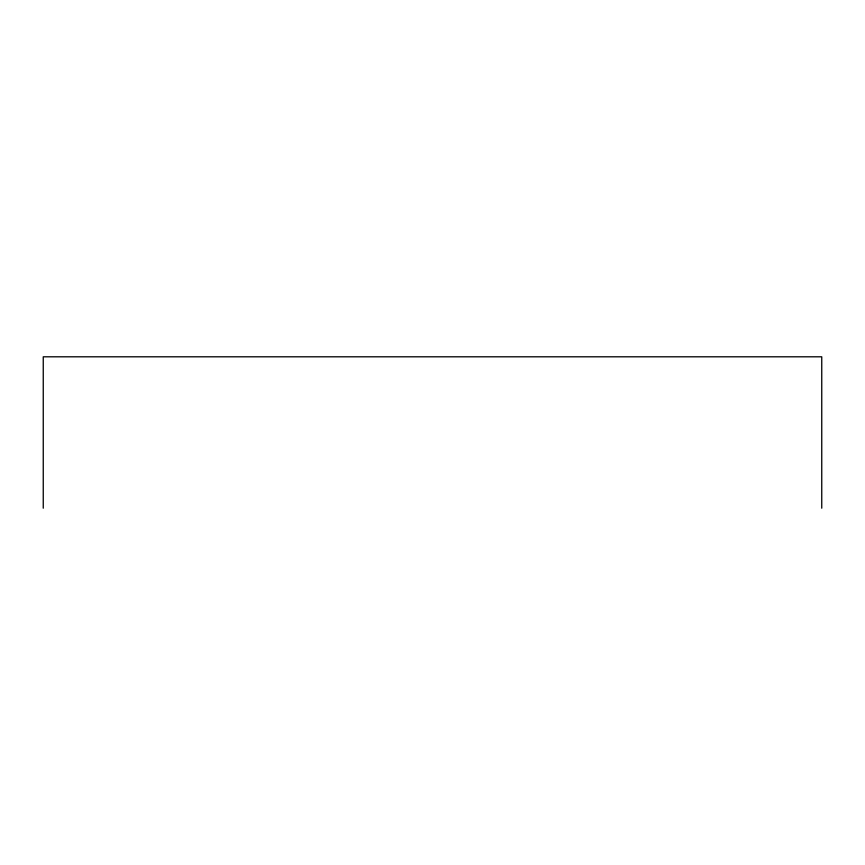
<?xml version="1.0" encoding="UTF-8"?>
<svg xmlns="http://www.w3.org/2000/svg" width="865" height="865" viewBox="0 0 865 865"><rect width="100%" height="100%" fill="white"/><g stroke="black" fill="none" stroke-linecap="round" stroke-linejoin="round"><path stroke-width="1.3" d="M821.75 508.198L821.75 356.802L43.25 356.802L43.25 508.198"/></g></svg>
